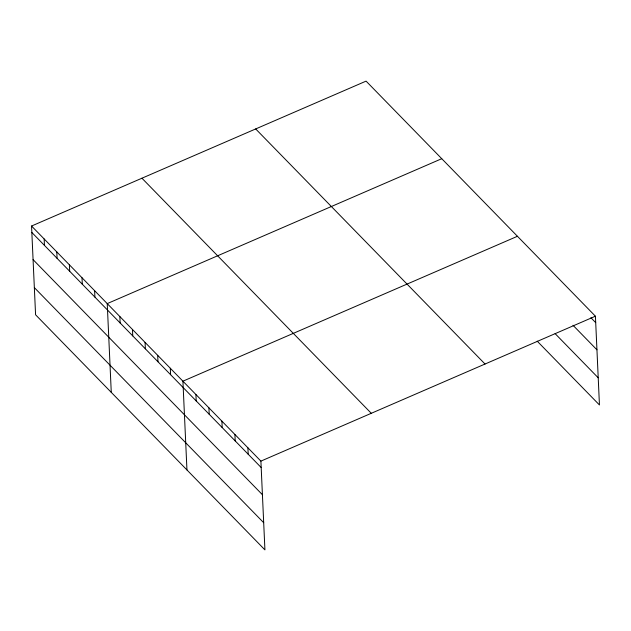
<?xml version="1.0" encoding="UTF-8"?>
<svg xmlns="http://www.w3.org/2000/svg" width="631" height="631" viewBox="0 0 631 631"><rect width="100%" height="100%" fill="white"/><g stroke="black" fill="none" stroke-linecap="round" stroke-linejoin="round"><path stroke-width="0.95" d="M31.55 226.032L260.895 461.119L264.925 549.877L35.581 314.79L31.55 226.032L366.075 81.123L595.419 316.21L599.45 404.968L537.202 341.166M441.755 158.696L107.238 303.606L111.269 392.372M517.444 236.278L182.919 381.187L186.95 469.953M260.895 461.119L595.419 316.21M590.924 317.732L595.711 322.646M573.003 325.273L596.942 349.811M555.122 333.633L598.22 377.803M255.681 128.937L485.026 364.024M141.943 178.21L371.288 413.297M31.842 232.468L261.195 467.555M33.072 259.633L262.425 494.72M34.35 287.626L263.695 522.713M247.904 447.797L248.196 454.233M234.906 434.475L235.197 440.911M221.907 421.153L222.199 427.589M208.916 407.831L209.208 414.267M195.918 394.509L196.209 400.945M170.307 368.259L170.599 374.696M157.695 355.332L157.987 361.768M145.075 342.396L145.367 348.833M132.463 329.469L132.755 335.905M119.851 316.541L120.142 322.977M94.618 290.678L94.91 297.114M82.006 277.75L82.298 284.187M69.394 264.823L69.686 271.259M56.782 251.887L57.074 258.324M44.162 238.96L44.454 245.396"/></g></svg>
